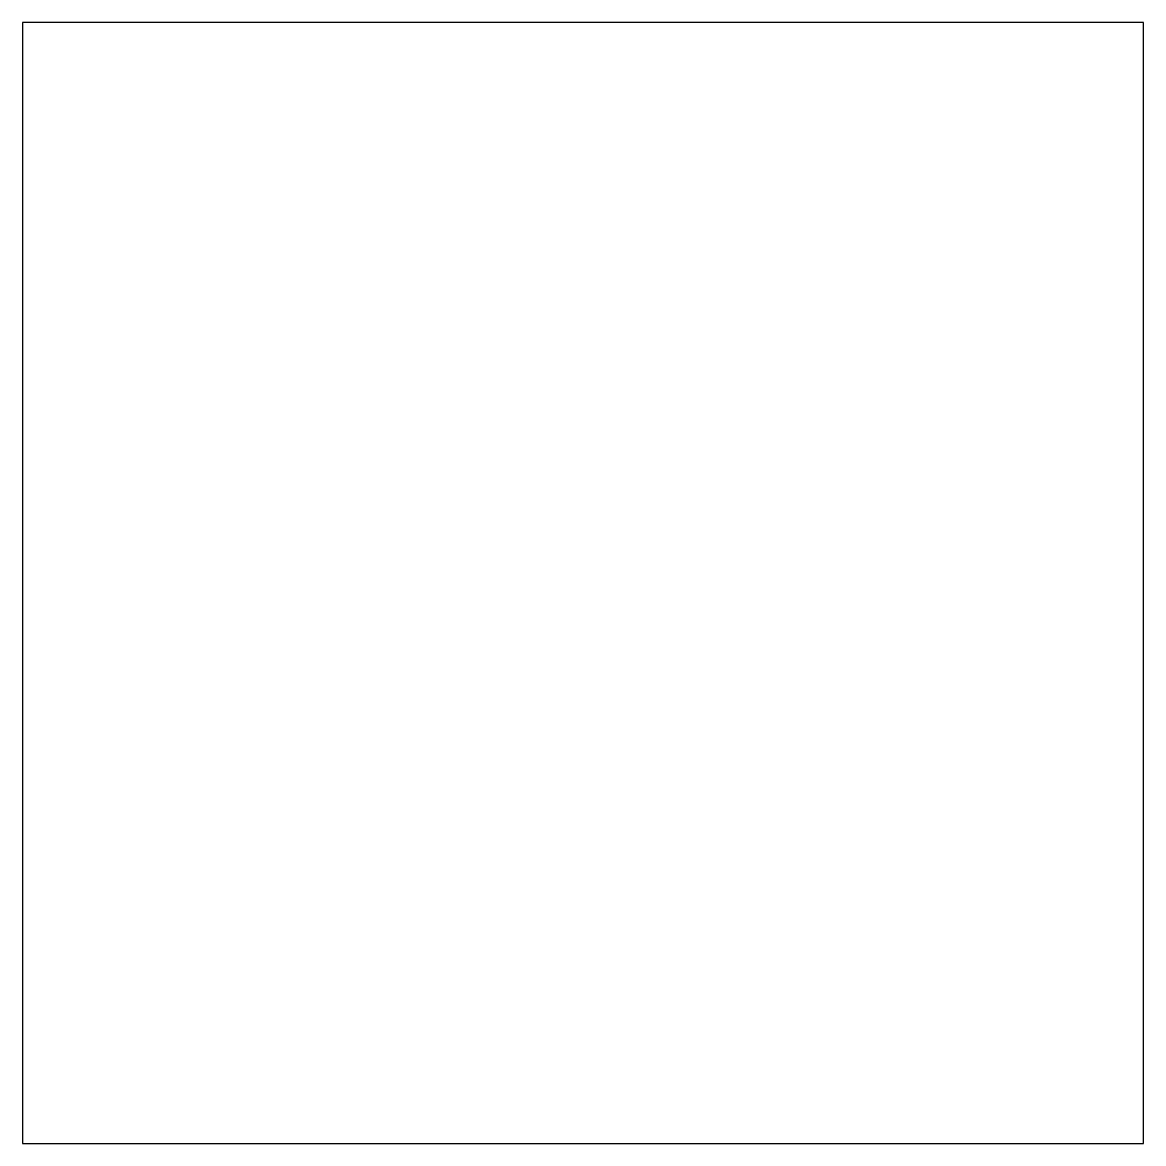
# Model space of a CAD drawing. Extents: x 0 to 10, y 0 to 10.
import ezdxf

# ---------------------------------------------------------------- set-up
doc = ezdxf.new("R2010")
doc.units = 0

msp = doc.modelspace()

# ---------------------------------------------------------------- linework, layer by layer
at = {"color": 7}
for p, q in [((10, 10), (0, 10)), ((0, 10), (0, 0)), ((10, 0), (10, 10)), ((0, 0), (10, 0))]:
    msp.add_line(p, q, dxfattribs=at)

doc.saveas('drawing.dxf')
